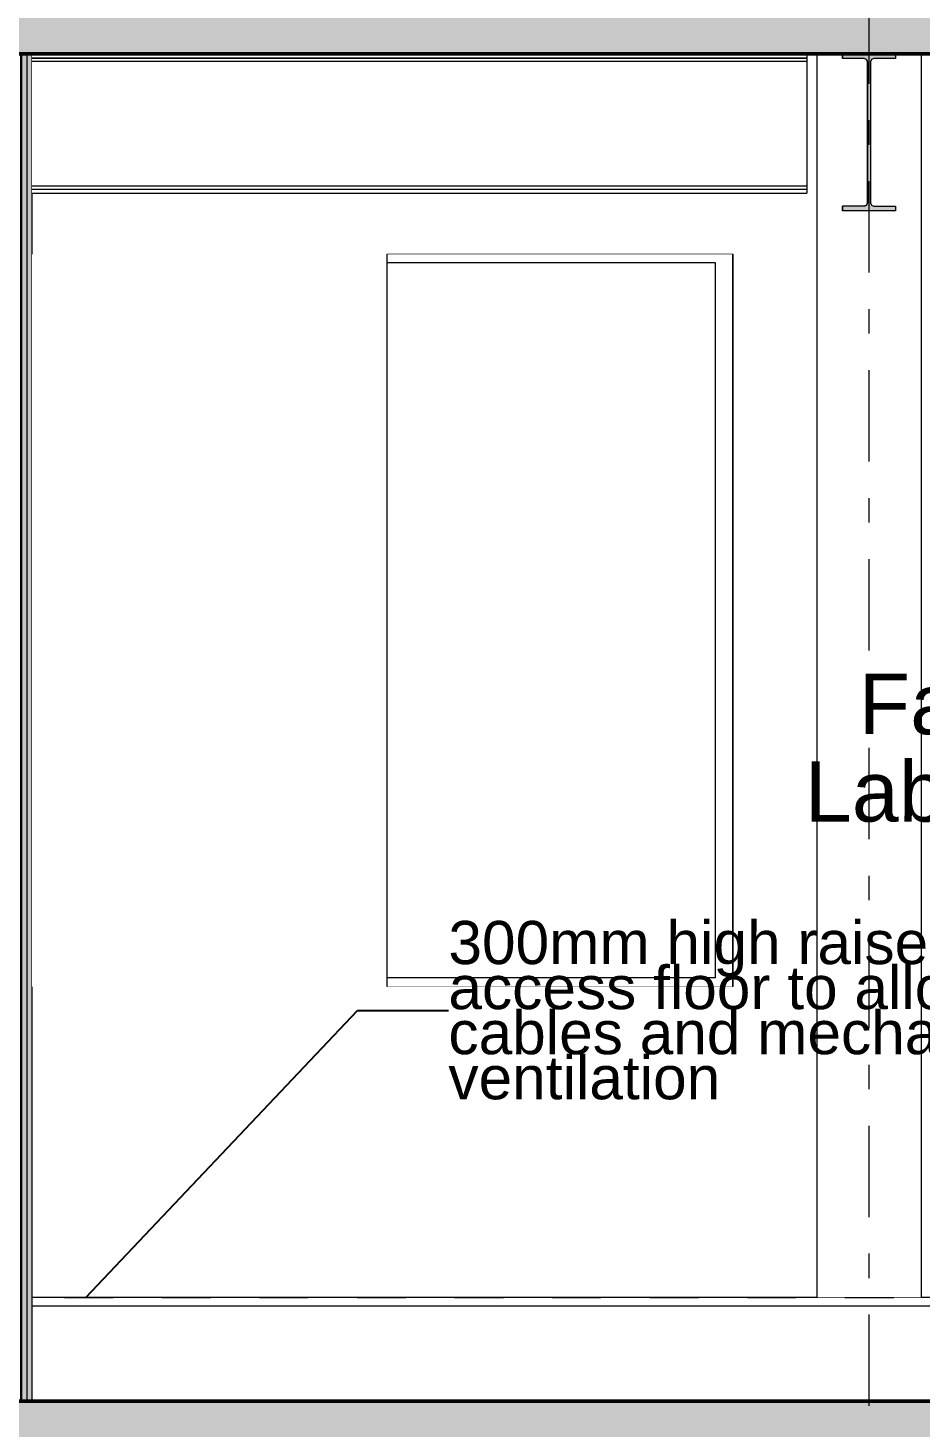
# Model space of a CAD drawing. Header units: millimetres. Extents: x -48147 to 1414029, y -496296 to 18123.
# Drawn here: x 1397178 to 1399761, y -487162 to -483112 of the extents above; entities that cross this region are included whole.
import ezdxf
from ezdxf.enums import TextEntityAlignment as Align

# ---------------------------------------------------------------- set-up
doc = ezdxf.new("R2010")
doc.units = ezdxf.units.MM
doc.header["$MEASUREMENT"] = 0
for name, pattern in [('Dashed', [2822.222233, 1411.111116, -1411.111116]), ('Double Dashed', [546.805537, 264.583325, -105.833328, 70.555556, -105.833328]), ('Wipeout_Contour', [1000, 0, -1000])]:
    doc.linetypes.add(name, pattern=pattern)
for name, color, linetype, lineweight, true_color in [('0_Pen_No__105', 7, 'Continuous', 15, 0xa6a6a6), ('A-230-M_FLOOR.IFC Import_Pen_No__109', 7, 'Continuous', 15, 0xa6a6a6), ('A-230-M_FLOOR.IFC Import_Pen_No__29', 7, 'Continuous', 50, 0x2a2a2a), ('New_A-15-MG_Structural_Grid_Phase_2_Pen_No__222', 7, 'Continuous', 13, 0x65af33), ('New_A-25-M_Wall_Int_Pen_No__107', 7, 'Continuous', 15, 0xa6a6a6)]:
    doc.layers.add(name, color=color, linetype=linetype, lineweight=lineweight, true_color=true_color)
for name, color, linetype, lineweight in [('0_Pen_No__191', 7, 'Continuous', 5), ('0_Pen_No__85', 8, 'Continuous', 20), ('A-25-M_Wall_Int_Pen_No__87', 8, 'Continuous', 20), ('A-95-P_Text_1_50_GA_Pen_No__1', 7, 'Continuous', 13), ('New_A-20-M_Floor_Slab_Pen_No__4', 7, 'Continuous', 20), ('New_A-25-M_Curtain_Wall_Pen_No__87', 8, 'Continuous', 20), ('New_A-25-M_Wall_Int_Pen_No__1', 7, 'Continuous', 13), ('New_ArchiCAD Doors_Pen_No__87', 8, 'Continuous', 20), ('S-280-M_STRUCT_FRAME.IFC Import_Pen_No__1', 7, 'Continuous', 13), ('S-280-M_STRUCT_FRAME.IFC Import_Pen_No__160', 5, 'Continuous', 200), ('S-280-M_STRUCT_FRAME.IFC Import_Pen_No__90', 8, 'Continuous', 20)]:
    doc.layers.add(name, color=color, linetype=linetype, lineweight=lineweight)
for name, color, linetype in [('A-230-M_FLOOR.IFC Import', 7, 'Continuous'), ('A-25-M_Wall_Int', 7, 'Continuous'), ('New_A-15-MG_Structural_Grid_Phase_2', 7, 'Continuous'), ('New_A-20-M_Floor_Slab', 7, 'Continuous'), ('New_A-25-M_Curtain_Wall', 7, 'Continuous'), ('New_A-25-M_Wall_Ext', 7, 'Continuous'), ('New_A-25-M_Wall_Int', 7, 'Continuous'), ('New_ArchiCAD Doors', 7, 'Continuous'), ('S-280-M_STRUCT_FRAME.IFC Import', 7, 'Continuous')]:
    doc.layers.add(name, color=color, linetype=linetype)
doc.styles.add('GENERATED_STYLE_2', font='')
doc.styles.get('GENERATED_STYLE_2').set_extended_font_data('Swis721 BT')
doc.dimstyles.new('GENERATED_STYLE__5', dxfattribs={"dimtxt": 0.18, "dimasz": 182.4, "dimexe": 0.18, "dimexo": 0.0625, "dimgap": 0.09, "dimtad": 0, "dimtih": 1, "dimtoh": 1, "dimdec": 4, "dimzin": 0, "dimdsep": 46, "dimcen": 0.09, "dimadec": 0, "dimazin": 0, "dimtfac": 1, "dimtdec": 4, "dimtmove": 0, "dimatfit": 3, "dimldrblk": 'ARROWHEAD_5', "dimfxl": 1, "dimtolj": 1, "dimtzin": 0, "dimarcsym": 0})
pattern_1 = [(0, (1372879, -490836.73), (0, 389.7114), [24.375, -200.625]), (0, (1372991.5, -490641.88), (0, 389.7114), [24.375, -200.625]), (60, (1372879, -490836.73), (-337.5, 194.8557), [24.375, -200.625]), (60, (1373104, -490836.73), (-337.5, 194.8557), [24.375, -200.625]), (120, (1372903.37, -490836.73), (337.5, 194.8557), [24.375, -200.625]), (120, (1373128.37, -490836.73), (337.5, 194.8557), [24.375, -200.625]), (0, (1372878.996, -490799.23), (0, 75), [0, -75, 0, -112.5]), (45, (1372916.496, -490799.23), (-53.03301, 53.03301), [0, -56.25, 0, -93.75])]

# ---------------------------------------------------------------- blocks, each defined once
blk = doc.blocks.new('Section Elem_3_2', base_point=(1372879, -490836.7))
at = {"color": 254, "linetype": 'Wipeout_Contour', "lineweight": 0, "ltscale": 17762064.02861981}
blk.add_wipeout([(1399431, -483589.9), (1397189.6, -483589.9), (1397189.6, -483766.7), (1399217.4, -483766.7), (1399217.4, -485886.7), (1397189.6, -485886.7), (1397189.6, -486786.7), (1399461.2, -486786.7), (1399461.2, -483186.7), (1399431, -483186.7), (1399431, -483197.9), (1399431, -483578.7)], dxfattribs=at).dxf.layer = 'New_A-25-M_Wall_Ext'
blk = doc.blocks.new('Section Elem_12_2', base_point=(1372879, -490836.7))
at = {"layer": 'New_ArchiCAD Doors_Pen_No__87', "linetype": 'Continuous'}
for p, q in [((1398217.3, -483766.7), (1399217.4, -483766.7)), ((1399217.4, -483766.7), (1399217.4, -485886.7)), ((1394167.2, -485886.7), (1394167.2, -483786.7)), ((1396667.1, -485886.7), (1394167.2, -485886.7)), ((1399217.4, -485886.7), (1398217.3, -485886.7))]:
    blk.add_line(p, q, dxfattribs=at)
blk = doc.blocks.new('Section Elem_25_2', base_point=(1372879, -490836.7))
at = {"color": 254, "linetype": 'Wipeout_Contour', "lineweight": 0, "ltscale": 5928718.811982504}
blk.add_wipeout([(1402726.3, -486786.7), (1397189.6, -486786.7), (1397189.6, -486811.7), (1402726.3, -486811.7)], dxfattribs=at).dxf.layer = 'New_A-20-M_Floor_Slab'
at = {"layer": 'New_A-20-M_Floor_Slab_Pen_No__4', "linetype": 'Continuous'}
blk.add_line((1402711.3, -486786.7), (1397189.6, -486786.7), dxfattribs=at)
at = {"color": 254, "linetype": 'Wipeout_Contour', "lineweight": 0, "ltscale": 5928915.923116883}
blk.add_wipeout([(1397189.6, -486811.7), (1397189.6, -487086.7), (1402726.3, -487086.7), (1402726.3, -486811.7)], dxfattribs=at).dxf.layer = 'New_A-20-M_Floor_Slab'
at = {"layer": 'New_A-20-M_Floor_Slab_Pen_No__4', "linetype": 'Continuous'}
blk.add_line((1402726.3, -486811.7), (1397189.6, -486811.7), dxfattribs=at)
blk = doc.blocks.new('Section Elem_115_2', base_point=(1372879, -490836.7))
at = {"color": 254, "linetype": 'Wipeout_Contour', "lineweight": 0, "ltscale": 5921348.33187221}
blk.add_wipeout([(1398217.3, -483791.7), (1398217.3, -485861.7), (1399167.2, -485861.7), (1399167.2, -483791.7)], dxfattribs=at).dxf.layer = 'New_A-25-M_Curtain_Wall'
blk = doc.blocks.new('Section Elem_116_2', base_point=(1372879, -490836.7))
at = {"color": 254, "linetype": 'Wipeout_Contour', "lineweight": 0, "ltscale": 5922744.472663865}
blk.add_wipeout([(1398217.3, -485886.7), (1399192.3, -485886.7), (1399167.3, -485861.7), (1398217.3, -485861.7)], dxfattribs=at).dxf.layer = 'New_A-25-M_Curtain_Wall'
at = {"layer": 'New_A-25-M_Curtain_Wall_Pen_No__87', "linetype": 'Continuous'}
blk.add_line((1399167.3, -485861.7), (1398217.3, -485861.7), dxfattribs=at)
blk = doc.blocks.new('Section Elem_117_2', base_point=(1372879, -490836.7))
at = {"color": 254, "linetype": 'Wipeout_Contour', "lineweight": 0, "ltscale": 5923143.540526411}
blk.add_wipeout([(1399167.3, -483791.7), (1399167.2, -483791.7), (1399167.2, -485861.7), (1399167.3, -485861.7)], dxfattribs=at).dxf.layer = 'New_A-25-M_Curtain_Wall'
at = {"color": 254, "linetype": 'Wipeout_Contour', "lineweight": 0, "ltscale": 8884857.403261773}
blk.add_wipeout([(1399167.3, -483791.7), (1399167.3, -485861.7), (1399192.3, -485886.7), (1399217.3, -485886.7), (1399217.3, -483766.7), (1399192.3, -483766.7)], dxfattribs=at).dxf.layer = 'New_A-25-M_Curtain_Wall'
at = {"layer": 'New_A-25-M_Curtain_Wall_Pen_No__87', "linetype": 'Continuous'}
for p, q in [((1399217.3, -485886.7), (1399217.3, -483766.7)), ((1399167.3, -485861.7), (1399167.3, -483791.7))]:
    blk.add_line(p, q, dxfattribs=at)
blk = doc.blocks.new('Section Elem_118_2', base_point=(1372879, -490836.7))
at = {"color": 254, "linetype": 'Wipeout_Contour', "lineweight": 0, "ltscale": 5919999.941239359}
blk.add_wipeout([(1398217.3, -483791.7), (1399167.3, -483791.7), (1399192.3, -483766.7), (1398217.3, -483766.7)], dxfattribs=at).dxf.layer = 'New_A-25-M_Curtain_Wall'
at = {"layer": 'New_A-25-M_Curtain_Wall_Pen_No__87', "linetype": 'Continuous'}
blk.add_line((1399167.3, -483791.7), (1398217.3, -483791.7), dxfattribs=at)
blk = doc.blocks.new('Section Elem_329_2', base_point=(1372879, -490836.7))
at = {"layer": 'New_A-25-M_Wall_Int_Pen_No__107', "linetype": 'Continuous', "lineweight": 0, "true_color": 0x535353}
blk.add_hatch(color=251, dxfattribs=at).paths.add_polyline_path([(1397156.6, -487086.7), (1397159.6, -487086.7), (1397159.6, -483186.7), (1397156.6, -483186.7)])
at = {"layer": 'New_A-25-M_Wall_Int_Pen_No__107', "linetype": 'Continuous'}
for points in [[(1397159.6, -487086.7), (1397174.6, -487086.7), (1397174.6, -483186.7), (1397159.6, -483186.7)], [(1397174.6, -487086.7), (1397189.6, -487086.7), (1397189.6, -483186.7), (1397174.6, -483186.7)]]:
    blk.add_hatch(color=256, dxfattribs=at).paths.add_polyline_path(points)
at = {"layer": 'New_A-25-M_Wall_Int_Pen_No__1', "linetype": 'Continuous'}
for p, q in [((1397059.6, -483186.7), (1397059.6, -483761.7)), ((1397189.6, -483186.7), (1397189.6, -486786.7)), ((1397059.6, -483786.7), (1397059.6, -486786.7))]:
    blk.add_line(p, q, dxfattribs=at)
at = {"layer": 'New_A-25-M_Wall_Int_Pen_No__1', "linetype": 'Continuous', "flags": 128}
for points in [[(1397059.6, -486786.7), (1397059.6, -486811.7), (1397059.6, -487086.7)], [(1397189.6, -486786.7), (1397189.6, -486811.7), (1397189.6, -487086.7)]]:
    blk.add_lwpolyline(points, dxfattribs=at)
at = {"color": 254, "linetype": 'Wipeout_Contour', "lineweight": 0, "ltscale": 5915834.09084757}
blk.add_wipeout([(1397092.6, -487086.7), (1397156.6, -487086.7), (1397156.6, -483186.7), (1397092.6, -483186.7)], dxfattribs=at).dxf.layer = 'New_A-25-M_Wall_Int'
at = {"layer": 'New_A-25-M_Wall_Int_Pen_No__107', "linetype": 'Continuous'}
for points in [[(1397059.6, -483186.7), (1397059.6, -483761.7), (1397074.6, -483761.7), (1397074.6, -483186.7)], [(1397074.6, -483761.7), (1397074.6, -483786.7), (1397074.6, -487086.7), (1397089.6, -487086.7), (1397089.6, -483186.7), (1397074.6, -483186.7)], [(1397074.6, -483786.7), (1397059.6, -483786.7), (1397059.6, -487086.7), (1397074.6, -487086.7)]]:
    blk.add_hatch(color=256, dxfattribs=at).paths.add_polyline_path(points)
at = {"layer": 'New_A-25-M_Wall_Int_Pen_No__107', "linetype": 'Continuous', "lineweight": 0, "true_color": 0x535353}
blk.add_hatch(color=251, dxfattribs=at).paths.add_polyline_path([(1397089.6, -487086.7), (1397092.6, -487086.7), (1397092.6, -483186.7), (1397089.6, -483186.7)])
at = {"layer": 'New_A-25-M_Wall_Int_Pen_No__1', "linetype": 'Continuous'}
for p, q in [((1397074.6, -483186.7), (1397074.6, -483761.7)), ((1397089.6, -483186.7), (1397089.6, -487086.7)), ((1397092.6, -483186.7), (1397092.6, -487086.7)), ((1397156.6, -483186.7), (1397156.6, -487086.7)), ((1397159.6, -483186.7), (1397159.6, -487086.7)), ((1397174.6, -483186.7), (1397174.6, -487086.7)), ((1397074.6, -483786.7), (1397074.6, -487086.7))]:
    blk.add_line(p, q, dxfattribs=at)
blk = doc.blocks.new('Section Elem_415_2', base_point=(1372879, -490836.7))
at = {"color": 254, "linetype": 'Wipeout_Contour', "lineweight": 0, "ltscale": 5917611.618315317}
blk.add_wipeout([(1397189.6, -485886.7), (1398217.3, -485886.7), (1398217.3, -483766.7), (1397189.6, -483766.7)], dxfattribs=at).dxf.layer = 'A-25-M_Wall_Int'
at = {"color": 254, "linetype": 'Wipeout_Contour', "lineweight": 0, "ltscale": 5914449.962424431}
blk.add_wipeout([(1397059.6, -483786.7), (1396667.1, -483786.7), (1396667.1, -485886.7), (1397059.6, -485886.7)], dxfattribs=at).dxf.layer = 'A-25-M_Wall_Int'
at = {"layer": 'A-25-M_Wall_Int_Pen_No__87', "linetype": 'Continuous'}
for p, q in [((1398217.3, -485886.7), (1398217.3, -483766.7)), ((1396667.1, -485886.7), (1396667.1, -483786.7))]:
    blk.add_line(p, q, dxfattribs=at)
blk = doc.blocks.new('Section Elem_423_2', base_point=(1372879, -490836.7))
at = {"color": 254, "linetype": 'Wipeout_Contour', "lineweight": 0, "ltscale": 35539892.84785371}
blk.add_wipeout([(1399461.2, -483186.7), (1399461.2, -486786.7), (1399761.5, -486786.7), (1399761.5, -483186.7), (1399687.4, -483186.7), (1399687.4, -483200), (1399625.2, -483200), (1399618, -483203), (1399615, -483210.2), (1399615, -483617.8), (1399618, -483625), (1399625.2, -483628), (1399687.4, -483628), (1399687.4, -483641.3), (1399534.5, -483641.3), (1399534.5, -483628), (1399596.7, -483628), (1399603.9, -483625), (1399606.9, -483617.8), (1399606.9, -483210.2), (1399603.9, -483203), (1399596.7, -483200), (1399534.5, -483200), (1399534.5, -483186.7)], dxfattribs=at).dxf.layer = 'A-25-M_Wall_Int'
at = {"layer": 'A-25-M_Wall_Int_Pen_No__87', "linetype": 'Continuous'}
for p, q in [((1399461.2, -486786.7), (1399461.2, -483186.7)), ((1399761.5, -483186.7), (1399761.5, -486786.7))]:
    blk.add_line(p, q, dxfattribs=at)
blk = doc.blocks.new('Section Elem_505_2', base_point=(1372879, -490836.7))
at = {"color": 254, "linetype": 'Wipeout_Contour', "lineweight": 0, "ltscale": 5918277.732009712}
blk.add_wipeout([(1397189.6, -483589.9), (1399431, -483589.9), (1399431, -483578.7), (1397189.6, -483578.7)], dxfattribs=at).dxf.layer = 'S-280-M_STRUCT_FRAME.IFC Import'
at = {"color": 254, "linetype": 'Wipeout_Contour', "lineweight": 0, "ltscale": 5918268.456866189}
blk.add_wipeout([(1397189.6, -483578.7), (1399431, -483578.7), (1399431, -483575.7), (1397189.6, -483575.7)], dxfattribs=at).dxf.layer = 'S-280-M_STRUCT_FRAME.IFC Import'
at = {"color": 254, "linetype": 'Wipeout_Contour', "lineweight": 0, "ltscale": 5918261.789389474}
blk.add_wipeout([(1399431, -483568.5), (1397189.6, -483568.5), (1397189.6, -483575.7), (1399431, -483575.7)], dxfattribs=at).dxf.layer = 'S-280-M_STRUCT_FRAME.IFC Import'
at = {"layer": 'S-280-M_STRUCT_FRAME.IFC Import_Pen_No__90', "linetype": 'Continuous'}
blk.add_line((1397189.6, -483589.9), (1399431, -483589.9), dxfattribs=at)
at = {"color": 254, "linetype": 'Wipeout_Contour', "lineweight": 0, "ltscale": 5918021.572893269}
blk.add_wipeout([(1397189.6, -483568.5), (1399431, -483568.5), (1399431, -483208.1), (1397189.6, -483208.1)], dxfattribs=at).dxf.layer = 'S-280-M_STRUCT_FRAME.IFC Import'
at = {"layer": 'S-280-M_STRUCT_FRAME.IFC Import_Pen_No__90', "linetype": 'Continuous'}
for p, q in [((1397189.6, -483568.5), (1399431, -483568.5)), ((1399431, -483568.5), (1399431, -483575.7)), ((1397189.6, -483578.7), (1399431, -483578.7)), ((1399431, -483575.7), (1399431, -483578.7)), ((1399431, -483578.7), (1399431, -483589.9))]:
    blk.add_line(p, q, dxfattribs=at)
at = {"color": 254, "linetype": 'Wipeout_Contour', "lineweight": 0, "ltscale": 5917781.359524472}
blk.add_wipeout([(1397189.6, -483200.9), (1397189.6, -483208.1), (1399431, -483208.1), (1399431, -483200.9)], dxfattribs=at).dxf.layer = 'S-280-M_STRUCT_FRAME.IFC Import'
at = {"color": 254, "linetype": 'Wipeout_Contour', "lineweight": 0, "ltscale": 5917774.696539355}
blk.add_wipeout([(1397189.6, -483197.9), (1397189.6, -483200.9), (1399431, -483200.9), (1399431, -483197.9)], dxfattribs=at).dxf.layer = 'S-280-M_STRUCT_FRAME.IFC Import'
at = {"color": 254, "linetype": 'Wipeout_Contour', "lineweight": 0, "ltscale": 5917765.430360789}
blk.add_wipeout([(1397189.6, -483197.9), (1399431, -483197.9), (1399431, -483186.7), (1397189.6, -483186.7)], dxfattribs=at).dxf.layer = 'S-280-M_STRUCT_FRAME.IFC Import'
at = {"layer": 'S-280-M_STRUCT_FRAME.IFC Import_Pen_No__90', "linetype": 'Continuous'}
for p, q in [((1397189.6, -483197.9), (1399431, -483197.9)), ((1399431, -483186.7), (1399431, -483197.9)), ((1399431, -483197.9), (1399431, -483200.9)), ((1399431, -483200.9), (1399431, -483208.1)), ((1397189.6, -483208.1), (1399431, -483208.1)), ((1399431, -483208.1), (1399431, -483568.5))]:
    blk.add_line(p, q, dxfattribs=at)
blk = doc.blocks.new('Section Elem_507_2', base_point=(1372879, -490836.7))
at = {"layer": 'S-280-M_STRUCT_FRAME.IFC Import_Pen_No__160', "linetype": 'Continuous', "lineweight": 0, "true_color": 0x00007f}
blk.add_hatch(color=176, dxfattribs=at).paths.add_polyline_path([(1399534.5, -483641.3), (1399687.4, -483641.3), (1399687.4, -483628), (1399625.2, -483628), (1399618, -483625), (1399615, -483617.8), (1399615, -483210.2), (1399618, -483203), (1399625.2, -483200), (1399687.4, -483200), (1399687.4, -483186.7), (1399534.5, -483186.7), (1399534.5, -483200), (1399596.7, -483200), (1399603.9, -483203), (1399606.9, -483210.2), (1399606.9, -483617.8), (1399603.9, -483625), (1399596.7, -483628), (1399534.5, -483628)])
at = {"layer": 'S-280-M_STRUCT_FRAME.IFC Import_Pen_No__1', "linetype": 'Continuous'}
for p, q in [((1399534.5, -483186.7), (1399534.5, -483200)), ((1399687.4, -483186.7), (1399687.4, -483200)), ((1399534.5, -483628), (1399534.5, -483641.3)), ((1399687.4, -483641.3), (1399534.5, -483641.3)), ((1399687.4, -483628), (1399687.4, -483641.3))]:
    blk.add_line(p, q, dxfattribs=at)
at = {"layer": 'S-280-M_STRUCT_FRAME.IFC Import_Pen_No__1', "linetype": 'Continuous', "flags": 128}
for points in [[(1399603.9, -483203), (1399596.7, -483200), (1399534.5, -483200)], [(1399603.9, -483203), (1399606.9, -483210.2), (1399606.9, -483617.8), (1399603.9, -483625)], [(1399618, -483203), (1399615, -483210.2), (1399615, -483617.8), (1399618, -483625)], [(1399687.4, -483200), (1399625.2, -483200), (1399618, -483203)], [(1399603.9, -483625), (1399596.7, -483628), (1399534.5, -483628)], [(1399618, -483625), (1399625.2, -483628), (1399687.4, -483628)]]:
    blk.add_lwpolyline(points, dxfattribs=at)
at = {"layer": 'S-280-M_STRUCT_FRAME.IFC Import_Pen_No__90', "linetype": 'Continuous'}
for p, q in [((1399534.5, -483200), (1399534.5, -483186.7)), ((1399603.9, -483203), (1399596.7, -483200)), ((1399606.9, -483210.2), (1399603.9, -483203)), ((1399606.9, -483617.8), (1399606.9, -483210.2)), ((1399534.5, -483641.3), (1399534.5, -483628)), ((1399596.7, -483628), (1399603.9, -483625)), ((1399603.9, -483625), (1399606.9, -483617.8))]:
    blk.add_line(p, q, dxfattribs=at)
blk = doc.blocks.new('Section Elem_721_2', base_point=(1372879, -490836.7))
at = {"color": 254, "linetype": 'Wipeout_Contour', "lineweight": 0, "ltscale": 23550683.00769461}
blk.add_wipeout([(1404904.6, -487236.7), (1404904.6, -487086.7), (1364343.8, -487086.7), (1364343.8, -487236.7), (1390405.8, -487236.7), (1390405.8, -487130.6), (1390402.8, -487123.4), (1390395.6, -487120.4), (1390333.4, -487120.4), (1390333.4, -487107.1), (1390486.3, -487107.1), (1390486.3, -487120.4), (1390424.1, -487120.4), (1390416.9, -487123.4), (1390413.9, -487130.6), (1390413.9, -487236.7)], dxfattribs=at).dxf.layer = 'A-230-M_FLOOR.IFC Import'
at = {"layer": 'A-230-M_FLOOR.IFC Import_Pen_No__109', "linetype": 'Continuous'}
h = blk.add_hatch(dxfattribs=at)
h.set_pattern_fill('Lightweight_Concrete_0002', color=256, style=0, pattern_type=2)
h.set_pattern_definition(pattern_1)
h.paths.add_polyline_path([(1404904.6, -487236.7), (1404904.6, -487086.7), (1364343.8, -487086.7), (1364343.8, -487236.7), (1390405.8, -487236.7), (1390405.8, -487130.6), (1390402.8, -487123.4), (1390395.6, -487120.4), (1390333.4, -487120.4), (1390333.4, -487107.1), (1390486.3, -487107.1), (1390486.3, -487120.4), (1390424.1, -487120.4), (1390416.9, -487123.4), (1390413.9, -487130.6), (1390413.9, -487236.7)])
at = {"layer": 'A-230-M_FLOOR.IFC Import_Pen_No__29', "linetype": 'Continuous', "flags": 128}
blk.add_lwpolyline([(1404904.6, -487086.7), (1404902.6, -487086.7), (1404762.6, -487086.7), (1402866.3, -487086.7), (1402726.3, -487086.7), (1397189.6, -487086.7), (1397174.6, -487086.7), (1397159.6, -487086.7), (1397156.6, -487086.7), (1397092.6, -487086.7), (1397089.6, -487086.7), (1397074.6, -487086.7), (1397059.6, -487086.7), (1380971, -487086.7), (1380831, -487086.7), (1373782.8, -487086.7), (1373767.8, -487086.7), (1373764.8, -487086.7), (1373745.8, -487086.7), (1373720.8, -487086.7), (1373700.8, -487086.7), (1373697.8, -487086.7), (1373682.8, -487086.7), (1364344.1, -487086.7)], dxfattribs=at)
blk = doc.blocks.new('Section Elem_733_2', base_point=(1372879, -490836.7))
at = {"color": 254, "linetype": 'Wipeout_Contour', "lineweight": 0, "ltscale": 5859149.695969879}
blk.add_wipeout([(1360553.8, -483186.7), (1405057.4, -483186.7), (1405057.4, -483036.7), (1360553.8, -483036.7)], dxfattribs=at).dxf.layer = 'A-230-M_FLOOR.IFC Import'
at = {"layer": 'A-230-M_FLOOR.IFC Import_Pen_No__109', "linetype": 'Continuous'}
h = blk.add_hatch(dxfattribs=at)
h.set_pattern_fill('Lightweight_Concrete_0002', color=256, style=0, pattern_type=2)
h.set_pattern_definition(pattern_1)
h.paths.add_polyline_path([(1360553.8, -483186.7), (1405057.4, -483186.7), (1405057.4, -483036.7), (1360553.8, -483036.7)])
at = {"layer": 'A-230-M_FLOOR.IFC Import_Pen_No__29', "linetype": 'Continuous'}
for p, q in [((1399534.5, -483186.7), (1397189.6, -483186.7)), ((1399687.4, -483186.7), (1399534.5, -483186.7)), ((1402650.7, -483186.7), (1399687.4, -483186.7))]:
    blk.add_line(p, q, dxfattribs=at)
at = {"layer": 'A-230-M_FLOOR.IFC Import_Pen_No__29', "linetype": 'Continuous', "flags": 128}
blk.add_lwpolyline([(1397189.6, -483186.7), (1397174.6, -483186.7), (1397159.6, -483186.7), (1397156.6, -483186.7), (1397092.6, -483186.7), (1397089.6, -483186.7), (1397074.6, -483186.7), (1397059.6, -483186.7)], dxfattribs=at)
blk = doc.blocks.new('Standard grid marker[6]_2', base_point=(1399610.9, -469432.1))
at = {"layer": 'New_A-15-MG_Structural_Grid_Phase_2_Pen_No__222', "linetype": 'Double Dashed'}
blk.add_line((1399610.9, -470432.1), (1399610.9, -493836.7), dxfattribs=at)
at = {"layer": 'New_A-15-MG_Structural_Grid_Phase_2_Pen_No__222', "style": 'GENERATED_STYLE_2'}
for tag, p in [('AC_MarkerText_1_0', (1399610.9, -469163.9)), ('AC_MarkerText_1_1', (1399610.9, -495068.6))]:
    blk.add_attdef(tag, text='', height=175, rotation=360, dxfattribs=at).set_placement(p, align=Align.MIDDLE_CENTER)
blk = doc.blocks.new('ARROWHEAD_5')
at = {"color": 0, "linetype": 'Continuous', "lineweight": 0}
blk.add_line((0, 0), (-1, 0), dxfattribs=at)
blk.add_solid([(-1, 0.2679), (0, 0), (-1, -0.2679), (-1, 0.2679)], dxfattribs=at)
blk = doc.blocks.new('S-24 Building Section_STORY_MARKER', base_point=(1372879, -490836.7))
at = {"layer": '0_Pen_No__105', "linetype": 'Dashed', "ltscale": 0.1}
blk.add_line((1358054.7, -486786.7), (1410366.7, -486786.7), dxfattribs=at)

msp = doc.modelspace()

# ---------------------------------------------------------------- block references
at = {"layer": 'New_A-25-M_Wall_Ext'}
msp.add_blockref('Section Elem_3_2', (1372879, -490836.7), dxfattribs=at)

# ---------------------------------------------------------------- next in the draw order: block references
at = {"layer": 'New_A-20-M_Floor_Slab'}
msp.add_blockref('Section Elem_25_2', (1372879, -490836.7), dxfattribs=at)
at = {"layer": 'New_ArchiCAD Doors'}
msp.add_blockref('Section Elem_12_2', (1372879, -490836.7), dxfattribs=at)

# ---------------------------------------------------------------- next in the draw order: block references
at = {"layer": 'A-25-M_Wall_Int'}
msp.add_blockref('Section Elem_423_2', (1372879, -490836.7), dxfattribs=at)
at = {"layer": 'New_A-25-M_Curtain_Wall'}
msp.add_blockref('Section Elem_115_2', (1372879, -490836.7), dxfattribs=at)
at = {"layer": 'New_A-25-M_Wall_Int'}
msp.add_blockref('Section Elem_329_2', (1372879, -490836.7), dxfattribs=at)

# ---------------------------------------------------------------- next in the draw order: block references
at = {"layer": 'A-230-M_FLOOR.IFC Import'}
msp.add_blockref('Section Elem_721_2', (1372879, -490836.7), dxfattribs=at)
at = {"layer": 'New_A-25-M_Curtain_Wall'}
msp.add_blockref('Section Elem_116_2', (1372879, -490836.7), dxfattribs=at)
at = {"layer": 'S-280-M_STRUCT_FRAME.IFC Import'}
for name in ['Section Elem_505_2', 'Section Elem_507_2']:
    msp.add_blockref(name, (1372879, -490836.7), dxfattribs=at)

# ---------------------------------------------------------------- next in the draw order: texts
at = {"layer": 'A-95-P_Text_1_50_GA_Pen_No__1', "linetype": 'Continuous', "insert": (1399791.5, -484980.9), "char_height": 175, "width": 3634.245, "attachment_point": 2, "line_spacing_factor": 0.868369, "style": 'GENERATED_STYLE_2'}
msp.add_mtext("\\A1;{\\fSwis721 BT|b0|i0|c0|p34;Fab\\P\\fSwis721 BT|b0|i0|c0|p34;Lab 'A'}", dxfattribs=at)

# ---------------------------------------------------------------- next in the draw order: leaders
at = {"layer": '0_Pen_No__85', "linetype": 'Continuous', "annotation_type": 0, "has_hookline": 1, "hookline_direction": 0, "text_width": 1869}
msp.add_leader([(1397345.8, -486786.7), (1398131.3, -485955.7), (1398394.4, -485955.7)], dimstyle='GENERATED_STYLE__5', dxfattribs=at)

# ---------------------------------------------------------------- next in the draw order: block references
at = {"layer": 'A-230-M_FLOOR.IFC Import'}
msp.add_blockref('Section Elem_733_2', (1372879, -490836.7), dxfattribs=at)
at = {"layer": 'New_A-25-M_Curtain_Wall'}
msp.add_blockref('Section Elem_117_2', (1372879, -490836.7), dxfattribs=at)

# ---------------------------------------------------------------- next in the draw order: block references
at = {"layer": 'New_A-15-MG_Structural_Grid_Phase_2', "color": 8, "linetype": 'Continuous', "lineweight": 15}
msp.add_blockref('Standard grid marker[6]_2', (1399610.9, -469432.1), dxfattribs=at)
at = {"layer": 'New_A-25-M_Curtain_Wall'}
msp.add_blockref('Section Elem_118_2', (1372879, -490836.7), dxfattribs=at)

# ---------------------------------------------------------------- next in the draw order: texts
at = {"layer": '0_Pen_No__191', "linetype": 'Continuous', "insert": (1398394.5, -485955.7), "char_height": 125, "width": 1863.478, "attachment_point": 4, "line_spacing_factor": 0.625916, "style": 'GENERATED_STYLE_2'}
msp.add_mtext('\\A1;{\\fSwis721 BT|b0|i0|c0|p34;300mm high raised access floor to allow for cables and mechanical ventilation}', dxfattribs=at)

# ---------------------------------------------------------------- next in the draw order: block references
at = {"layer": 'A-25-M_Wall_Int'}
msp.add_blockref('Section Elem_415_2', (1372879, -490836.7), dxfattribs=at)

# ---------------------------------------------------------------- next in the draw order: block references
at = {"linetype": 'Continuous', "lineweight": 0}
msp.add_blockref('S-24 Building Section_STORY_MARKER', (1372879, -490836.7), dxfattribs=at)

doc.saveas('drawing.dxf')
